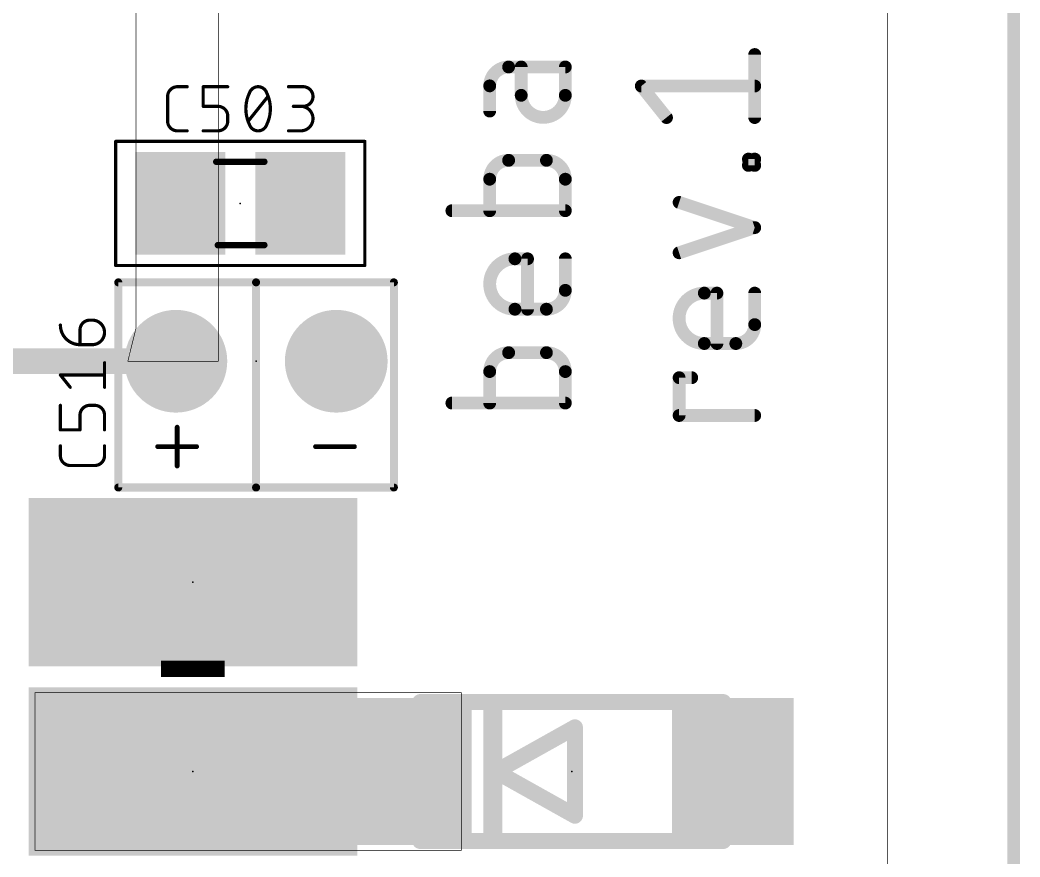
# Model space of a CAD drawing. Extents: x -59.9 to -20.9, y 122.9 to 183.1.
# Drawn here: x -36.74 to -20.9, y 134.15 to 147.41 of the extents above; entities that cross this region are included whole.
import ezdxf

# ---------------------------------------------------------------- set-up
doc = ezdxf.new("R2010")
doc.units = 0
for name, color, linetype in [('1', 12, 'CONTINUOUS'), ('17', 110, 'CONTINUOUS'), ('18', 110, 'CONTINUOUS'), ('20', 31, 'CONTINUOUS'), ('21', 253, 'CONTINUOUS'), ('23', 53, 'CONTINUOUS'), ('25', 253, 'CONTINUOUS'), ('29', 253, 'CONTINUOUS'), ('39', 12, 'CONTINUOUS'), ('41', 12, 'CONTINUOUS'), ('51', 253, 'CONTINUOUS')]:
    doc.layers.add(name, color=color, linetype=linetype)

# ---------------------------------------------------------------- blocks, each defined once
blk = doc.blocks.new('RECT')
blk.add_solid([(-0.5, -0.5), (0.5, -0.5), (-0.5, 0.5), (0.5, 0.5)])
blk = doc.blocks.new('ROUNDP')
at = {"const_width": 0.5}
blk.add_lwpolyline([(0, -0.25, 1), (0, 0.25, 1), (0, -0.25)], format="xyb", dxfattribs=at)
blk = doc.blocks.new('ROUNDV')
at = {"const_width": 0.5}
blk.add_lwpolyline([(0, -0.25, 1), (0, 0.25, 1), (0, -0.25)], format="xyb", dxfattribs=at)

msp = doc.modelspace()

# ---------------------------------------------------------------- linework, layer by layer
at = {"layer": '1'}
for points, const_width in [([(-21, 183), (-21, 123)], 0.2), ([(-34.9, 151.15), (-34.9, 142.5324)], 0.01), ([(-33.5989, 142), (-33.5989, 151.15)], 0.01), ([(-34.9, 142.5324), (-35.0312, 142)], 0.01), ([(-34.27, 142), (-37.25, 142)], 0.4064), ([(-35.0312, 142), (-33.5989, 142)], 0.01), ([(-36.5, 136.75), (-36.5, 134.25)], 0.01), ([(-29.75, 136.75), (-36.5, 136.75)], 0.01), ([(-29.75, 134.25), (-29.75, 136.75)], 0.01), ([(-34, 135.5), (-34, 136.25)], 0.25), ([(-36, 135.5), (-36, 134.75)], 0.25), ([(-34, 135.5), (-34, 134.75)], 0.25), ([(-32, 135.5), (-32, 134.75)], 0.25), ([(-36.5, 134.25), (-29.75, 134.25)], 0.01)]:
    msp.add_lwpolyline(points, dxfattribs=dict(at, const_width=const_width))
for points, const_width in [([(-34.9025, 142.5324, 1), (-34.8975, 142.5324)], 0.005), ([(-34.8976, 142.5318, 1), (-34.9024, 142.533)], 0.005), ([(-34.27, 141.8984, 1), (-34.27, 142.1016)], 0.2032), ([(-35.0312, 142.0025, 1), (-35.0312, 141.9975)], 0.005), ([(-35.0336, 142.0006, 1), (-35.0287, 141.9994)], 0.005), ([(-33.6014, 142, 1), (-33.5964, 142)], 0.005), ([(-33.5989, 141.9975, 1), (-33.5989, 142.0025)], 0.005), ([(-36.4975, 136.75, 1), (-36.5025, 136.75)], 0.005), ([(-36.5, 136.7525, 1), (-36.5, 136.7475)], 0.005), ([(-29.7475, 136.75, 1), (-29.7525, 136.75)], 0.005), ([(-29.75, 136.7475, 1), (-29.75, 136.7525)], 0.005), ([(-33.9375, 136.25, 1), (-34.0625, 136.25)], 0.125), ([(-35.9375, 135.5, 1), (-36.0625, 135.5)], 0.125), ([(-33.9375, 135.5, 1), (-34.0625, 135.5)], 0.125), ([(-31.9375, 135.5, 1), (-32.0625, 135.5)], 0.125), ([(-34.0625, 135.5, 1), (-33.9375, 135.5)], 0.125), ([(-36.0625, 134.75, 1), (-35.9375, 134.75)], 0.125), ([(-34.0625, 134.75, 1), (-33.9375, 134.75)], 0.125), ([(-32.0625, 134.75, 1), (-31.9375, 134.75)], 0.125), ([(-36.5, 134.2525, 1), (-36.5, 134.2475)], 0.005), ([(-36.5025, 134.25, 1), (-36.4975, 134.25)], 0.005), ([(-29.7525, 134.25, 1), (-29.7475, 134.25)], 0.005), ([(-29.75, 134.2475, 1), (-29.75, 134.2525)], 0.005)]:
    msp.add_lwpolyline(points, format="xyb", dxfattribs=dict(at, const_width=const_width))
at = {"layer": '20', "const_width": 0.01}
msp.add_lwpolyline([(-23, 178), (-23, 128)], dxfattribs=at)
at = {"layer": '21'}
for points, const_width in [([(-35.1508, 143.25, 1), (-35.2143, 143.25)], 0.0635), ([(-35.1825, 143.2817, 1), (-35.1825, 143.2183)], 0.0635), ([(-32.9682, 143.25, 1), (-33.0318, 143.25)], 0.0635), ([(-33, 143.2817, 1), (-33, 143.2183)], 0.0635), ([(-33, 143.2183, 1), (-33, 143.2817)], 0.0635), ([(-30.7858, 143.25, 1), (-30.8493, 143.25)], 0.0635), ([(-30.8175, 143.2183, 1), (-30.8175, 143.2817)], 0.0635), ([(-34.2309, 140.9553, 1), (-34.2691, 140.9553)], 0.0381), ([(-34.5579, 140.6664, 1), (-34.5579, 140.6283)], 0.0381), ([(-33.9421, 140.6283, 1), (-33.9421, 140.6664)], 0.0381), ([(-32.0579, 140.6664, 1), (-32.0579, 140.6283)], 0.0381), ([(-31.4421, 140.6283, 1), (-31.4421, 140.6664)], 0.0381), ([(-34.2691, 140.3394, 1), (-34.2309, 140.3394)], 0.0381), ([(-35.2143, 140, 1), (-35.1508, 140)], 0.0635), ([(-35.1825, 140.0317, 1), (-35.1825, 139.9683)], 0.0635), ([(-33, 140.0317, 1), (-33, 139.9683)], 0.0635), ([(-33.0318, 140, 1), (-32.9682, 140)], 0.0635), ([(-33, 139.9683, 1), (-33, 140.0317)], 0.0635), ([(-30.8493, 140, 1), (-30.7858, 140)], 0.0635), ([(-30.8175, 139.9683, 1), (-30.8175, 140.0317)], 0.0635), ([(-27.8865, 136.2, 1), (-28.0135, 136.2)], 0.127), ([(-27.919, 136.1446, 1), (-27.981, 136.2554)], 0.127), ([(-29.169, 135.5554, 1), (-29.231, 135.4446)], 0.127), ([(-29.231, 135.5554, 1), (-29.169, 135.4446)], 0.127), ([(-28.0135, 134.8, 1), (-27.8865, 134.8)], 0.127), ([(-27.981, 134.7446, 1), (-27.919, 134.8554)], 0.127)]:
    msp.add_lwpolyline(points, format="xyb", dxfattribs=dict(at, const_width=const_width))
for points, const_width in [([(-35.1825, 143.25), (-33, 143.25)], 0.127), ([(-35.1825, 140), (-35.1825, 143.25)], 0.127), ([(-33, 143.25), (-30.8175, 143.25)], 0.127), ([(-33, 143.25), (-33, 140)], 0.127), ([(-30.8175, 143.25), (-30.8175, 140)], 0.127), ([(-34.25, 140.3394), (-34.25, 140.9553)], 0.0762), ([(-34.5579, 140.6474), (-33.9421, 140.6474)], 0.0762), ([(-32.0579, 140.6474), (-31.4421, 140.6474)], 0.0762), ([(-33, 140), (-35.1825, 140)], 0.127), ([(-30.8175, 140), (-33, 140)], 0.127), ([(-29.2, 135.5), (-27.95, 136.2)], 0.254), ([(-27.95, 136.2), (-27.95, 134.8)], 0.254), ([(-27.95, 134.8), (-29.2, 135.5)], 0.254)]:
    msp.add_lwpolyline(points, dxfattribs=dict(at, const_width=const_width))
at = {"layer": '23'}
for p in [(-33.25, 144.5), (-33, 142), (-34, 138.5), (-34, 135.5), (-28, 135.5)]:
    msp.add_point(p, dxfattribs=at)
at = {"layer": '25'}
for points, const_width in [([(-34.246, 146.3496, 0.4142), (-34.4014, 146.1942)], 0.0508), ([(-34.246, 146.3623, 1), (-34.246, 146.3369)], 0.0254), ([(-34.246, 146.3369, 1), (-34.246, 146.3623)], 0.0254), ([(-34.0906, 146.3369, 1), (-34.0906, 146.3623)], 0.0254), ([(-33.8244, 146.3496, 1), (-33.8498, 146.3496)], 0.0254), ([(-33.8371, 146.3623, 1), (-33.8371, 146.3369)], 0.0254), ([(-33.4486, 146.3369, 1), (-33.4486, 146.3623)], 0.0254), ([(-32.9678, 146.3496, 0.3205), (-33.1038, 146.2525)], 0.0508), ([(-32.8319, 146.2525, 0.3205), (-32.9678, 146.3496)], 0.0508), ([(-32.9678, 146.3623, 1), (-32.9678, 146.3369)], 0.0254), ([(-32.9678, 146.3369, 1), (-32.9678, 146.3623)], 0.0254), ([(-32.4871, 146.3623, 1), (-32.4871, 146.3369)], 0.0254), ([(-32.254, 146.0388, 1), (-32.254, 146.3496)], 0.0508), ([(-32.254, 146.3623, 1), (-32.254, 146.3369)], 0.0254), ([(-32.254, 146.3369, 1), (-32.254, 146.3623)], 0.0254), ([(-34.3887, 146.1942, 1), (-34.4141, 146.1942)], 0.0254), ([(-34.4141, 146.1942, 1), (-34.3887, 146.1942)], 0.0254), ([(-33.1038, 146.2525, 0.1139), (-33.1621, 146)], 0.0508), ([(-33.1158, 146.2566, 1), (-33.0918, 146.2484)], 0.0254), ([(-33.0924, 146.2469, 1), (-33.1152, 146.2581)], 0.0254), ([(-32.7736, 146, 0.1139), (-32.8319, 146.2525)], 0.0508), ([(-32.8205, 146.2581, 1), (-32.8433, 146.2469)], 0.0254), ([(-32.8439, 146.2484, 1), (-32.8199, 146.2566)], 0.0254), ([(-32.8025, 146.1863, 1), (-32.8224, 146.2022)], 0.0254), ([(-33.8371, 146.0515, 1), (-33.8371, 146.0261)], 0.0254), ([(-33.8498, 146.0388, 1), (-33.8244, 146.0388)], 0.0254), ([(-33.4486, 145.8835, 0.4142), (-33.604, 146.0388)], 0.0508), ([(-33.604, 146.0515, 1), (-33.604, 146.0261)], 0.0254), ([(-33.604, 146.0261, 1), (-33.604, 146.0515)], 0.0254), ([(-32.4094, 146.0515, 1), (-32.4094, 146.0261)], 0.0254), ([(-32.2928, 145.6504, 1), (-32.2928, 146.0388)], 0.0508), ([(-32.2928, 146.0515, 1), (-32.2928, 146.0261)], 0.0254), ([(-32.254, 146.0515, 1), (-32.254, 146.0261)], 0.0254), ([(-32.254, 146.0261, 1), (-32.254, 146.0515)], 0.0254), ([(-33.4359, 145.8835, 1), (-33.4613, 145.8835)], 0.0254), ([(-33.4613, 145.8835, 1), (-33.4359, 145.8835)], 0.0254), ([(-33.1621, 146, 0.1139), (-33.1038, 145.7475)], 0.0508), ([(-33.1494, 146, 1), (-33.1748, 146)], 0.0254), ([(-33.1748, 146, 1), (-33.1494, 146)], 0.0254), ([(-32.8319, 145.7475, 0.1139), (-32.7736, 146)], 0.0508), ([(-32.7609, 146, 1), (-32.7863, 146)], 0.0254), ([(-32.7863, 146, 1), (-32.7609, 146)], 0.0254), ([(-34.4014, 145.8058, 0.4142), (-34.246, 145.6504)], 0.0508), ([(-34.3887, 145.8058, 1), (-34.4141, 145.8058)], 0.0254), ([(-34.4141, 145.8058, 1), (-34.3887, 145.8058)], 0.0254), ([(-33.604, 145.6504, 0.4142), (-33.4486, 145.8058)], 0.0508), ([(-33.4359, 145.8058, 1), (-33.4613, 145.8058)], 0.0254), ([(-33.4613, 145.8058, 1), (-33.4359, 145.8058)], 0.0254), ([(-33.1331, 145.8137, 1), (-33.1133, 145.7978)], 0.0254), ([(-33.1038, 145.7475, 0.3205), (-32.9678, 145.6504)], 0.0508), ([(-33.0918, 145.7516, 1), (-33.1158, 145.7434)], 0.0254), ([(-33.1152, 145.7419, 1), (-33.0924, 145.7531)], 0.0254), ([(-32.9678, 145.6504, 0.3205), (-32.8319, 145.7475)], 0.0508), ([(-32.8433, 145.7531, 1), (-32.8205, 145.7419)], 0.0254), ([(-32.8199, 145.7434, 1), (-32.8439, 145.7516)], 0.0254), ([(-34.246, 145.6631, 1), (-34.246, 145.6377)], 0.0254), ([(-34.246, 145.6377, 1), (-34.246, 145.6631)], 0.0254), ([(-34.0906, 145.6377, 1), (-34.0906, 145.6631)], 0.0254), ([(-33.8371, 145.6631, 1), (-33.8371, 145.6377)], 0.0254), ([(-33.604, 145.6631, 1), (-33.604, 145.6377)], 0.0254), ([(-33.604, 145.6377, 1), (-33.604, 145.6631)], 0.0254), ([(-32.9678, 145.6631, 1), (-32.9678, 145.6377)], 0.0254), ([(-32.9678, 145.6377, 1), (-32.9678, 145.6631)], 0.0254), ([(-32.4871, 145.6631, 1), (-32.4871, 145.6377)], 0.0254), ([(-32.2928, 145.6631, 1), (-32.2928, 145.6377)], 0.0254), ([(-32.2928, 145.6377, 1), (-32.2928, 145.6631)], 0.0254), ([(-36.0996, 142.5737, 0.4142), (-35.7888, 142.2629)], 0.0508), ([(-36.0869, 142.5737, 1), (-36.1123, 142.5737)], 0.0254), ([(-35.6335, 142.6514, 0.4142), (-35.7888, 142.496)], 0.0508), ([(-35.6335, 142.6641, 1), (-35.6335, 142.6387)], 0.0254), ([(-35.6335, 142.6387, 1), (-35.6335, 142.6641)], 0.0254), ([(-35.5946, 142.2629, 1), (-35.5946, 142.6514)], 0.0508), ([(-35.5946, 142.6641, 1), (-35.5946, 142.6387)], 0.0254), ([(-35.5946, 142.6387, 1), (-35.5946, 142.6641)], 0.0254), ([(-35.7761, 142.496, 1), (-35.8015, 142.496)], 0.0254), ([(-35.8015, 142.496, 1), (-35.7761, 142.496)], 0.0254), ([(-35.7888, 142.2756, 1), (-35.7888, 142.2502)], 0.0254), ([(-35.8015, 142.2629, 1), (-35.7761, 142.2629)], 0.0254), ([(-35.7888, 142.2502, 1), (-35.7888, 142.2756)], 0.0254), ([(-35.5946, 142.2756, 1), (-35.5946, 142.2502)], 0.0254), ([(-35.5946, 142.2502, 1), (-35.5946, 142.2756)], 0.0254), ([(-35.3877, 141.9764, 1), (-35.4131, 141.9764)], 0.0254), ([(-36.0996, 141.7949, 1), (-36.0996, 141.7695)], 0.0254), ([(-36.0897, 141.7901, 1), (-36.1095, 141.7742)], 0.0254), ([(-35.4004, 141.7695, 1), (-35.4004, 141.7949)], 0.0254), ([(-35.9541, 141.58, 1), (-35.9343, 141.5959)], 0.0254), ([(-35.4131, 141.5879, 1), (-35.3877, 141.5879)], 0.0254), ([(-36.0869, 141.3014, 1), (-36.1123, 141.3014)], 0.0254), ([(-35.6335, 141.3014, 0.4142), (-35.7888, 141.146)], 0.0508), ([(-35.6335, 141.3141, 1), (-35.6335, 141.2887)], 0.0254), ([(-35.6335, 141.2887, 1), (-35.6335, 141.3141)], 0.0254), ([(-35.4004, 141.146, 0.4142), (-35.5558, 141.3014)], 0.0508), ([(-35.5558, 141.3141, 1), (-35.5558, 141.2887)], 0.0254), ([(-35.5558, 141.2887, 1), (-35.5558, 141.3141)], 0.0254), ([(-35.7761, 141.146, 1), (-35.8015, 141.146)], 0.0254), ([(-35.8015, 141.146, 1), (-35.7761, 141.146)], 0.0254), ([(-35.3877, 141.146, 1), (-35.4131, 141.146)], 0.0254), ([(-35.4131, 141.146, 1), (-35.3877, 141.146)], 0.0254), ([(-36.0996, 140.9256, 1), (-36.0996, 140.9002)], 0.0254), ([(-36.1123, 140.9129, 1), (-36.0869, 140.9129)], 0.0254), ([(-35.8015, 140.9129, 1), (-35.7761, 140.9129)], 0.0254), ([(-35.7888, 140.9002, 1), (-35.7888, 140.9256)], 0.0254), ([(-35.4131, 140.9129, 1), (-35.3877, 140.9129)], 0.0254), ([(-36.0869, 140.6594, 1), (-36.1123, 140.6594)], 0.0254), ([(-35.3877, 140.6594, 1), (-35.4131, 140.6594)], 0.0254), ([(-36.0996, 140.504, 0.4142), (-35.9442, 140.3486)], 0.0508), ([(-36.0869, 140.504, 1), (-36.1123, 140.504)], 0.0254), ([(-36.1123, 140.504, 1), (-36.0869, 140.504)], 0.0254), ([(-35.5558, 140.3486, 0.4142), (-35.4004, 140.504)], 0.0508), ([(-35.3877, 140.504, 1), (-35.4131, 140.504)], 0.0254), ([(-35.4131, 140.504, 1), (-35.3877, 140.504)], 0.0254), ([(-35.9442, 140.3613, 1), (-35.9442, 140.3359)], 0.0254), ([(-35.9442, 140.3359, 1), (-35.9442, 140.3613)], 0.0254), ([(-35.5558, 140.3613, 1), (-35.5558, 140.3359)], 0.0254), ([(-35.5558, 140.3359, 1), (-35.5558, 140.3613)], 0.0254)]:
    msp.add_lwpolyline(points, format="xyb", dxfattribs=dict(at, const_width=const_width))
at = {"layer": '25', "const_width": 0.0508}
for points in [[(-34.246, 146.3496), (-34.0906, 146.3496)], [(-33.8371, 146.0388), (-33.8371, 146.3496)], [(-33.8371, 146.3496), (-33.4486, 146.3496)], [(-32.4871, 146.3496), (-32.254, 146.3496)], [(-34.4014, 145.8058), (-34.4014, 146.1942)], [(-33.1232, 145.8058), (-32.8125, 146.1942)], [(-33.604, 146.0388), (-33.8371, 146.0388)], [(-32.254, 146.0388), (-32.4094, 146.0388)], [(-33.4486, 145.8058), (-33.4486, 145.8835)], [(-34.0906, 145.6504), (-34.246, 145.6504)], [(-33.8371, 145.6504), (-33.604, 145.6504)], [(-32.4871, 145.6504), (-32.2928, 145.6504)], [(-35.6335, 142.6514), (-35.5946, 142.6514)], [(-35.7888, 142.2629), (-35.7888, 142.496)], [(-35.5946, 142.2629), (-35.7888, 142.2629)], [(-35.4004, 141.5879), (-35.4004, 141.9764)], [(-35.9442, 141.5879), (-36.0996, 141.7822)], [(-36.0996, 141.7822), (-35.4004, 141.7822)], [(-36.0996, 140.9129), (-36.0996, 141.3014)], [(-35.5558, 141.3014), (-35.6335, 141.3014)], [(-35.7888, 141.146), (-35.7888, 140.9129)], [(-35.4004, 140.9129), (-35.4004, 141.146)], [(-35.7888, 140.9129), (-36.0996, 140.9129)], [(-36.0996, 140.504), (-36.0996, 140.6594)], [(-35.4004, 140.6594), (-35.4004, 140.504)], [(-35.5558, 140.3486), (-35.9442, 140.3486)]]:
    msp.add_lwpolyline(points, dxfattribs=at)
at = {"layer": '29', "const_width": 0.2032}
for points in [[(-25.1016, 145.8612), (-25.1016, 146.8594)], [(-28.1016, 146.6625), (-29, 146.6625)], [(-28.8004, 146.6625), (-28.8004, 146.2133)], [(-28.1016, 146.2133), (-28.1016, 146.6625)], [(-29.2995, 146.363), (-29.2995, 145.9637)], [(-26.4991, 145.8612), (-26.8984, 146.3603)], [(-26.8984, 146.3603), (-25.1016, 146.3603)], [(-28.4011, 145.1836), (-29, 145.1836)], [(-25.2014, 145.1029), (-25.2014, 145.2027)], [(-25.2014, 145.2027), (-25.1016, 145.2027)], [(-25.1016, 145.2027), (-25.1016, 145.1029)], [(-25.1016, 145.1029), (-25.2014, 145.1029)], [(-29.2995, 144.8841), (-29.2995, 144.385)], [(-28.1016, 144.385), (-28.1016, 144.8841)], [(-25.1016, 144.1178), (-26.2995, 144.5171)], [(-29.8984, 144.385), (-28.1016, 144.385)], [(-26.2995, 143.7185), (-25.1016, 144.1178)], [(-28.9002, 143.623), (-28.7005, 143.623)], [(-28.7005, 143.623), (-28.7005, 142.8245)], [(-28.1016, 143.623), (-28.1016, 143.1239)], [(-25.9002, 143.0796), (-25.7005, 143.0796)], [(-25.7005, 143.0796), (-25.7005, 142.281)], [(-25.1016, 143.0796), (-25.1016, 142.5805)], [(-28.4011, 142.8245), (-28.9002, 142.8245)], [(-28.4011, 142.1361), (-29, 142.1361)], [(-25.4011, 142.281), (-25.9002, 142.281)], [(-29.2995, 141.8366), (-29.2995, 141.3375)], [(-28.1016, 141.3375), (-28.1016, 141.8366)], [(-26.2995, 141.1406), (-26.2995, 141.7395)], [(-26.2995, 141.7395), (-26.0998, 141.7395)], [(-29.8984, 141.3375), (-28.1016, 141.3375)], [(-25.1016, 141.1406), (-26.2995, 141.1406)]]:
    msp.add_lwpolyline(points, dxfattribs=at)
at = {"layer": '29'}
for points, const_width in [([(-25.0508, 146.8594, 1), (-25.1524, 146.8594)], 0.1016), ([(-29, 146.6625, 0.4142), (-29.2995, 146.363)], 0.2032), ([(-29, 146.7133, 1), (-29, 146.6117)], 0.1016), ([(-29, 146.6117, 1), (-29, 146.7133)], 0.1016), ([(-28.7496, 146.6625, 1), (-28.8512, 146.6625)], 0.1016), ([(-28.0508, 146.6625, 1), (-28.1524, 146.6625)], 0.1016), ([(-28.1016, 146.6117, 1), (-28.1016, 146.7133)], 0.1016), ([(-29.2487, 146.363, 1), (-29.3503, 146.363)], 0.1016), ([(-29.3503, 146.363, 1), (-29.2487, 146.363)], 0.1016), ([(-26.8587, 146.392, 1), (-26.9381, 146.3286)], 0.1016), ([(-26.8984, 146.4111, 1), (-26.8984, 146.3095)], 0.1016), ([(-25.1016, 146.3095, 1), (-25.1016, 146.4111)], 0.1016), ([(-28.8004, 146.2133, 1), (-28.1016, 146.2133)], 0.2032), ([(-28.7496, 146.2133, 1), (-28.8512, 146.2133)], 0.1016), ([(-28.8512, 146.2133, 1), (-28.7496, 146.2133)], 0.1016), ([(-28.0508, 146.2133, 1), (-28.1524, 146.2133)], 0.1016), ([(-28.1524, 146.2133, 1), (-28.0508, 146.2133)], 0.1016), ([(-29.3503, 145.9637, 1), (-29.2487, 145.9637)], 0.1016), ([(-26.5388, 145.8295, 1), (-26.4594, 145.8929)], 0.1016), ([(-25.1524, 145.8612, 1), (-25.0508, 145.8612)], 0.1016), ([(-29, 145.1836, 0.4142), (-29.2995, 144.8841)], 0.2032), ([(-29, 145.2344, 1), (-29, 145.1328)], 0.1016), ([(-29, 145.1328, 1), (-29, 145.2344)], 0.1016), ([(-28.1016, 144.8841, 0.4142), (-28.4011, 145.1836)], 0.2032), ([(-28.4011, 145.2344, 1), (-28.4011, 145.1328)], 0.1016), ([(-28.4011, 145.1328, 1), (-28.4011, 145.2344)], 0.1016), ([(-25.1506, 145.2027, 1), (-25.2522, 145.2027)], 0.1016), ([(-25.2014, 145.2535, 1), (-25.2014, 145.1519)], 0.1016), ([(-25.0508, 145.2027, 1), (-25.1524, 145.2027)], 0.1016), ([(-25.1016, 145.1519, 1), (-25.1016, 145.2535)], 0.1016), ([(-25.2014, 145.1537, 1), (-25.2014, 145.0521)], 0.1016), ([(-25.2522, 145.1029, 1), (-25.1506, 145.1029)], 0.1016), ([(-25.1524, 145.1029, 1), (-25.0508, 145.1029)], 0.1016), ([(-25.1016, 145.0521, 1), (-25.1016, 145.1537)], 0.1016), ([(-29.2487, 144.8841, 1), (-29.3503, 144.8841)], 0.1016), ([(-29.3503, 144.8841, 1), (-29.2487, 144.8841)], 0.1016), ([(-28.0508, 144.8841, 1), (-28.1524, 144.8841)], 0.1016), ([(-28.1524, 144.8841, 1), (-28.0508, 144.8841)], 0.1016), ([(-26.2834, 144.5653, 1), (-26.3155, 144.4689)], 0.1016), ([(-29.8984, 144.4358, 1), (-29.8984, 144.3342)], 0.1016), ([(-28.1016, 144.3342, 1), (-28.1016, 144.4358)], 0.1016), ([(-29.3503, 144.385, 1), (-29.2487, 144.385)], 0.1016), ([(-28.1524, 144.385, 1), (-28.0508, 144.385)], 0.1016), ([(-25.0855, 144.0696, 1), (-25.1177, 144.166)], 0.1016), ([(-25.1177, 144.0696, 1), (-25.0855, 144.166)], 0.1016), ([(-28.9002, 143.623, 1), (-28.9002, 142.8245)], 0.2032), ([(-28.9002, 143.6738, 1), (-28.9002, 143.5722)], 0.1016), ([(-28.9002, 143.5722, 1), (-28.9002, 143.6738)], 0.1016), ([(-28.6497, 143.623, 1), (-28.7513, 143.623)], 0.1016), ([(-28.7005, 143.5722, 1), (-28.7005, 143.6738)], 0.1016), ([(-28.0508, 143.623, 1), (-28.1524, 143.623)], 0.1016), ([(-26.3155, 143.7667, 1), (-26.2834, 143.6703)], 0.1016), ([(-28.4011, 142.8245, 0.4142), (-28.1016, 143.1239)], 0.2032), ([(-28.0508, 143.1239, 1), (-28.1524, 143.1239)], 0.1016), ([(-28.1524, 143.1239, 1), (-28.0508, 143.1239)], 0.1016), ([(-25.9002, 143.0796, 1), (-25.9002, 142.281)], 0.2032), ([(-25.9002, 143.1304, 1), (-25.9002, 143.0288)], 0.1016), ([(-25.9002, 143.0288, 1), (-25.9002, 143.1304)], 0.1016), ([(-25.6497, 143.0796, 1), (-25.7513, 143.0796)], 0.1016), ([(-25.7005, 143.0288, 1), (-25.7005, 143.1304)], 0.1016), ([(-25.0508, 143.0796, 1), (-25.1524, 143.0796)], 0.1016), ([(-28.9002, 142.8753, 1), (-28.9002, 142.7737)], 0.1016), ([(-28.9002, 142.7737, 1), (-28.9002, 142.8753)], 0.1016), ([(-28.7513, 142.8245, 1), (-28.6497, 142.8245)], 0.1016), ([(-28.4011, 142.8753, 1), (-28.4011, 142.7737)], 0.1016), ([(-28.4011, 142.7737, 1), (-28.4011, 142.8753)], 0.1016), ([(-25.4011, 142.281, 0.4142), (-25.1016, 142.5805)], 0.2032), ([(-25.0508, 142.5805, 1), (-25.1524, 142.5805)], 0.1016), ([(-25.1524, 142.5805, 1), (-25.0508, 142.5805)], 0.1016), ([(-29, 142.1361, 0.4142), (-29.2995, 141.8366)], 0.2032), ([(-29, 142.1869, 1), (-29, 142.0853)], 0.1016), ([(-29, 142.0853, 1), (-29, 142.1869)], 0.1016), ([(-28.1016, 141.8366, 0.4142), (-28.4011, 142.1361)], 0.2032), ([(-28.4011, 142.1869, 1), (-28.4011, 142.0853)], 0.1016), ([(-28.4011, 142.0853, 1), (-28.4011, 142.1869)], 0.1016), ([(-25.9002, 142.3318, 1), (-25.9002, 142.2302)], 0.1016), ([(-25.9002, 142.2302, 1), (-25.9002, 142.3318)], 0.1016), ([(-25.7513, 142.281, 1), (-25.6497, 142.281)], 0.1016), ([(-25.4011, 142.3318, 1), (-25.4011, 142.2302)], 0.1016), ([(-25.4011, 142.2302, 1), (-25.4011, 142.3318)], 0.1016), ([(-29.2487, 141.8366, 1), (-29.3503, 141.8366)], 0.1016), ([(-28.0508, 141.8366, 1), (-28.1524, 141.8366)], 0.1016), ([(-29.3503, 141.8366, 1), (-29.2487, 141.8366)], 0.1016), ([(-28.1524, 141.8366, 1), (-28.0508, 141.8366)], 0.1016), ([(-26.2487, 141.7395, 1), (-26.3503, 141.7395)], 0.1016), ([(-26.2995, 141.7903, 1), (-26.2995, 141.6887)], 0.1016), ([(-26.0998, 141.6887, 1), (-26.0998, 141.7903)], 0.1016), ([(-29.8984, 141.3883, 1), (-29.8984, 141.2867)], 0.1016), ([(-29.3503, 141.3375, 1), (-29.2487, 141.3375)], 0.1016), ([(-28.1524, 141.3375, 1), (-28.0508, 141.3375)], 0.1016), ([(-28.1016, 141.2867, 1), (-28.1016, 141.3883)], 0.1016), ([(-26.2995, 141.1914, 1), (-26.2995, 141.0898)], 0.1016), ([(-26.3503, 141.1406, 1), (-26.2487, 141.1406)], 0.1016), ([(-25.1016, 141.0898, 1), (-25.1016, 141.1914)], 0.1016)]:
    msp.add_lwpolyline(points, format="xyb", dxfattribs=dict(at, const_width=const_width))
at = {"layer": '39', "const_width": 0.0508}
for points in [[(-35.223, 145.483), (-31.277, 145.483)], [(-35.223, 143.517), (-35.223, 145.483)], [(-31.277, 145.483), (-31.277, 143.517)], [(-31.277, 143.517), (-35.223, 143.517)]]:
    msp.add_lwpolyline(points, dxfattribs=at)
at = {"layer": '39', "const_width": 0.0254}
for points in [[(-35.223, 145.4957, 1), (-35.223, 145.4703)], [(-35.2103, 145.483, 1), (-35.2357, 145.483)], [(-31.2643, 145.483, 1), (-31.2897, 145.483)], [(-31.277, 145.4703, 1), (-31.277, 145.4957)], [(-35.223, 143.5297, 1), (-35.223, 143.5043)], [(-35.2357, 143.517, 1), (-35.2103, 143.517)], [(-31.2897, 143.517, 1), (-31.2643, 143.517)], [(-31.277, 143.5043, 1), (-31.277, 143.5297)]]:
    msp.add_lwpolyline(points, format="xyb", dxfattribs=at)
at = {"layer": '41', "const_width": 0.01}
for points in [[(-34.5, 137.25), (-33.5, 137.25)], [(-34.5, 137), (-34.5, 137.25)], [(-34.5, 137.24), (-33.5, 137.24)], [(-34.5, 137.23), (-33.5, 137.23)], [(-34.5, 137.22), (-33.5, 137.22)], [(-34.5, 137.21), (-33.5, 137.21)], [(-34.5, 137.2), (-33.5, 137.2)], [(-34.5, 137.19), (-33.5, 137.19)], [(-34.5, 137.18), (-33.5, 137.18)], [(-34.5, 137.17), (-33.5, 137.17)], [(-33.5, 137.25), (-33.5, 137)], [(-34.5, 137.16), (-33.5, 137.16)], [(-34.5, 137.15), (-33.5, 137.15)], [(-34.5, 137.14), (-33.5, 137.14)], [(-34.5, 137.13), (-33.5, 137.13)], [(-34.5, 137.12), (-33.5, 137.12)], [(-34.5, 137.11), (-33.5, 137.11)], [(-34.5, 137.1), (-33.5, 137.1)], [(-34.5, 137.09), (-33.5, 137.09)], [(-34.5, 137.08), (-33.5, 137.08)], [(-34.5, 137.07), (-33.5, 137.07)], [(-34.5, 137.06), (-33.5, 137.06)], [(-34.5, 137.05), (-33.5, 137.05)], [(-34.5, 137.04), (-33.5, 137.04)], [(-34.5, 137.03), (-33.5, 137.03)], [(-34.5, 137.02), (-33.5, 137.02)], [(-34.5, 137.01), (-33.5, 137.01)], [(-33.5, 137), (-34.5, 137)], [(-34.5, 137), (-33.5, 137)]]:
    msp.add_lwpolyline(points, dxfattribs=at)
at = {"layer": '41', "const_width": 0.005}
for points in [[(-34.5, 137.2525, 1), (-34.5, 137.2475)], [(-34.4975, 137.25, 1), (-34.5025, 137.25)], [(-34.5, 137.2425, 1), (-34.5, 137.2375)], [(-34.5, 137.2325, 1), (-34.5, 137.2275)], [(-34.5, 137.2225, 1), (-34.5, 137.2175)], [(-34.5, 137.2125, 1), (-34.5, 137.2075)], [(-34.5, 137.2025, 1), (-34.5, 137.1975)], [(-34.5, 137.1925, 1), (-34.5, 137.1875)], [(-34.5, 137.1825, 1), (-34.5, 137.1775)], [(-34.5, 137.1725, 1), (-34.5, 137.1675)], [(-33.4975, 137.25, 1), (-33.5025, 137.25)], [(-33.5, 137.2475, 1), (-33.5, 137.2525)], [(-33.5, 137.2375, 1), (-33.5, 137.2425)], [(-33.5, 137.2275, 1), (-33.5, 137.2325)], [(-33.5, 137.2175, 1), (-33.5, 137.2225)], [(-33.5, 137.2075, 1), (-33.5, 137.2125)], [(-33.5, 137.1975, 1), (-33.5, 137.2025)], [(-33.5, 137.1875, 1), (-33.5, 137.1925)], [(-33.5, 137.1775, 1), (-33.5, 137.1825)], [(-33.5, 137.1675, 1), (-33.5, 137.1725)], [(-34.5, 137.1625, 1), (-34.5, 137.1575)], [(-34.5, 137.1525, 1), (-34.5, 137.1475)], [(-34.5, 137.1425, 1), (-34.5, 137.1375)], [(-34.5, 137.1325, 1), (-34.5, 137.1275)], [(-34.5, 137.1225, 1), (-34.5, 137.1175)], [(-34.5, 137.1125, 1), (-34.5, 137.1075)], [(-34.5, 137.1025, 1), (-34.5, 137.0975)], [(-34.5, 137.0925, 1), (-34.5, 137.0875)], [(-34.5, 137.0825, 1), (-34.5, 137.0775)], [(-34.5, 137.0725, 1), (-34.5, 137.0675)], [(-34.5, 137.0625, 1), (-34.5, 137.0575)], [(-34.5, 137.0525, 1), (-34.5, 137.0475)], [(-34.5, 137.0425, 1), (-34.5, 137.0375)], [(-34.5, 137.0325, 1), (-34.5, 137.0275)], [(-34.5, 137.0225, 1), (-34.5, 137.0175)], [(-34.5, 137.0125, 1), (-34.5, 137.0075)], [(-33.5, 137.1575, 1), (-33.5, 137.1625)], [(-33.5, 137.1475, 1), (-33.5, 137.1525)], [(-33.5, 137.1375, 1), (-33.5, 137.1425)], [(-33.5, 137.1275, 1), (-33.5, 137.1325)], [(-33.5, 137.1175, 1), (-33.5, 137.1225)], [(-33.5, 137.1075, 1), (-33.5, 137.1125)], [(-33.5, 137.0975, 1), (-33.5, 137.1025)], [(-33.5, 137.0875, 1), (-33.5, 137.0925)], [(-33.5, 137.0775, 1), (-33.5, 137.0825)], [(-33.5, 137.0675, 1), (-33.5, 137.0725)], [(-33.5, 137.0575, 1), (-33.5, 137.0625)], [(-33.5, 137.0475, 1), (-33.5, 137.0525)], [(-33.5, 137.0375, 1), (-33.5, 137.0425)], [(-33.5, 137.0275, 1), (-33.5, 137.0325)], [(-33.5, 137.0175, 1), (-33.5, 137.0225)], [(-33.5, 137.0075, 1), (-33.5, 137.0125)], [(-34.5, 137.0025, 1), (-34.5, 136.9975)], [(-34.5, 137.0025, 1), (-34.5, 136.9975)], [(-34.5025, 137, 1), (-34.4975, 137)], [(-33.5025, 137, 1), (-33.4975, 137)], [(-33.5, 136.9975, 1), (-33.5, 137.0025)], [(-33.5, 136.9975, 1), (-33.5, 137.0025)]]:
    msp.add_lwpolyline(points, format="xyb", dxfattribs=at)
at = {"layer": '51'}
for points, const_width in [([(-33.631, 145.16), (-32.869, 145.16)], 0.1016), ([(-33.606, 143.84), (-32.869, 143.84)], 0.1016), ([(-30.4, 136.6), (-25.6, 136.6)], 0.254), ([(-30.4, 134.4), (-30.4, 136.6)], 0.254), ([(-25.6, 136.6), (-25.6, 134.4)], 0.254), ([(-25.6, 134.4), (-30.4, 134.4)], 0.254)]:
    msp.add_lwpolyline(points, dxfattribs=dict(at, const_width=const_width))
for points, const_width in [([(-33.631, 145.1854, 1), (-33.631, 145.1346)], 0.0508), ([(-32.869, 145.1346, 1), (-32.869, 145.1854)], 0.0508), ([(-33.606, 143.8654, 1), (-33.606, 143.8146)], 0.0508), ([(-32.869, 143.8146, 1), (-32.869, 143.8654)], 0.0508), ([(-30.4, 136.6635, 1), (-30.4, 136.5365)], 0.127), ([(-30.3365, 136.6, 1), (-30.4635, 136.6)], 0.127), ([(-25.5365, 136.6, 1), (-25.6635, 136.6)], 0.127), ([(-25.6, 136.5365, 1), (-25.6, 136.6635)], 0.127), ([(-30.4, 134.4635, 1), (-30.4, 134.3365)], 0.127), ([(-25.6, 134.3365, 1), (-25.6, 134.4635)], 0.127), ([(-30.4635, 134.4, 1), (-30.3365, 134.4)], 0.127), ([(-25.6635, 134.4, 1), (-25.5365, 134.4)], 0.127)]:
    msp.add_lwpolyline(points, format="xyb", dxfattribs=dict(at, const_width=const_width))

# ---------------------------------------------------------------- block references
at = {"layer": '1'}
for p, xscale, yscale in [((-34.2, 144.5), 1.3, 1.5), ((-32.3, 144.5), 1.3, 1.5), ((-30.55, 135.5), 1.8, 2.2), ((-25.45, 135.5), 1.8, 2.2)]:
    msp.add_blockref('RECT', p, dxfattribs=dict(at, xscale=xscale, yscale=yscale))
at = {"layer": '1', "xscale": 2.54, "yscale": 5.08, "rotation": 270}
for p in [(-34, 138.5), (-34, 135.5)]:
    msp.add_blockref('RECT', p, dxfattribs=at)
at = {"layer": '17', "xscale": 1.5, "yscale": 1.5}
for p in [(-34.27, 142), (-31.73, 142)]:
    msp.add_blockref('ROUNDP', p, dxfattribs=at)
at = {"layer": '18', "xscale": 0.604, "yscale": 0.604}
for p in [(-32.25, 144.5), (-32.25, 144.5), (-36, 139.25), (-36, 139.25), (-34, 139.25), (-34, 139.25), (-32, 139.25), (-32, 139.25), (-36, 137.75), (-36, 137.75), (-34, 137.75), (-34, 137.75), (-32, 137.75), (-32, 137.75), (-36, 136.25), (-36, 136.25), (-34, 136.25), (-34, 136.25), (-32, 136.25), (-32, 136.25), (-25.5, 136), (-25.5, 136), (-25.5, 135), (-25.5, 135), (-36, 134.75), (-36, 134.75), (-34, 134.75), (-34, 134.75), (-32, 134.75), (-32, 134.75)]:
    msp.add_blockref('ROUNDV', p, dxfattribs=at)
at = {"layer": '21', "xscale": 0.3, "yscale": 2.1}
msp.add_blockref('RECT', (-29.25, 135.5), dxfattribs=at)
at = {"layer": '29'}
for name, p, xscale, yscale in [('RECT', (-34.2, 144.5), 1.427, 1.627), ('RECT', (-32.3, 144.5), 1.427, 1.627), ('ROUNDP', (-34.27, 142), 1.627, 1.627), ('ROUNDP', (-31.73, 142), 1.627, 1.627), ('RECT', (-30.55, 135.5), 1.927, 2.327), ('RECT', (-25.45, 135.5), 1.927, 2.327)]:
    msp.add_blockref(name, p, dxfattribs=dict(at, xscale=xscale, yscale=yscale))
at = {"layer": '29', "xscale": 2.667, "yscale": 5.207, "rotation": 270}
for p in [(-34, 138.5), (-34, 135.5)]:
    msp.add_blockref('RECT', p, dxfattribs=at)
at = {"layer": '51'}
for p, xscale, yscale in [((-33.9672, 144.5011), 0.7501, 1.4501), ((-32.5194, 144.5011), 0.7501, 1.4501), ((-30.625, 135.475), 0.25, 1.35), ((-25.375, 135.475), 0.25, 1.35)]:
    msp.add_blockref('RECT', p, dxfattribs=dict(at, xscale=xscale, yscale=yscale))

doc.saveas('drawing.dxf')
